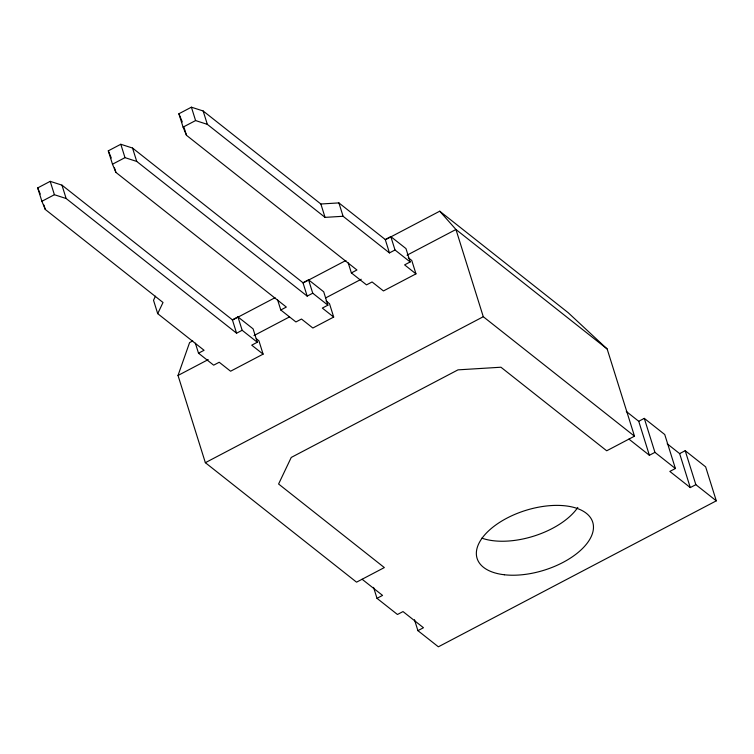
<?xml version="1.0" encoding="UTF-8"?>
<svg xmlns="http://www.w3.org/2000/svg" width="754" height="754" viewBox="0 0 754 754"><rect width="100%" height="100%" fill="white"/><g stroke="black" fill="none" stroke-linecap="round" stroke-linejoin="round"><path stroke-width="1.13" d="M385.539 239.668L439.733 211.195L568.214 312.721L607.149 348.961L634.491 436.189L606.697 450.788L500.948 367.226L457.998 369.856L291.242 457.442L278.594 484.011L384.342 567.574L356.548 582.163L205.352 462.692L178.019 375.464L189.593 342.58L192.722 340.94M155.447 296.209L153.514 300.262L157.709 313.645L204.07 350.28L198.509 353.192L195.361 343.164M157.709 313.645L163.015 302.486L45.297 209.471L41.894 201.29L37.7 187.916L50.207 181.346L61.951 185.135L232.392 319.819L236.586 333.202L242.147 330.28L257.293 342.25L251.732 345.172L263.099 354.144L230.583 371.222L219.216 362.25L213.655 365.172L198.509 353.192M280.78 309.988L286.341 307.067L115.899 172.383L112.487 164.212L108.293 150.838L120.8 144.268L132.544 148.057L302.985 282.741L307.18 296.115L312.74 293.202L327.886 305.172L322.335 308.094L333.692 317.066L312.853 328.018L301.487 319.036L295.926 321.958L280.78 309.988L277.632 299.951M351.373 272.91L356.934 269.989L186.492 135.305L183.081 127.134L178.896 113.76L191.403 107.191L203.146 110.979L320.865 204.004L325.059 217.378L343.089 216.275L389.45 252.91L395.011 249.989L410.157 261.958L404.606 264.88L415.963 273.862L383.447 290.94L372.08 281.958L366.519 284.88L351.373 272.91L348.225 262.873M41.894 201.29L54.401 194.72L66.145 198.519L236.586 333.202M112.487 164.212L124.994 157.643L136.738 161.441L307.18 296.115M183.081 127.134L195.588 120.565L207.341 124.363L325.059 217.378M232.392 319.819L237.953 316.897L253.099 328.867L257.293 342.25M302.985 282.741L308.546 279.819L323.702 291.789L327.886 305.172M320.865 204.004L338.895 202.901L385.256 239.527L390.817 236.615L405.972 248.584L410.157 261.958M232.326 320.139L275.059 297.689M303.202 282.91L345.935 260.469M178.019 375.464L208.198 359.611M254.004 335.549L289.395 316.963M325.832 297.83L361.223 279.244M407.028 255.182L455.953 229.489L607.149 348.961M205.352 462.692L483.286 316.718L634.491 436.189M626.282 411.448L638.732 421.288L644.293 418.366L664.745 434.53L675.395 468.517L669.835 471.429L690.287 487.593L695.848 484.671L716.3 500.835L438.366 646.809L417.914 630.655L414.474 619.694M373.569 587.366L377 598.327L382.561 595.406L362.108 579.251M628.93 439.111L649.383 455.275L654.943 452.353L675.395 468.517M667.186 443.776L679.637 453.616L685.197 450.694L705.65 466.858L716.3 500.835M417.914 630.655L423.465 627.733L403.013 611.569L397.452 614.491L377 598.327M408.272 257.717L411.769 260.479L415.963 273.862M326.011 300.931L329.498 303.692L333.692 317.066M256.285 338.697L258.905 340.77L263.099 354.144M439.733 211.195L455.953 229.489L483.286 316.718M178.896 113.76L182.298 121.931M108.293 150.838L111.281 157.991M37.7 187.916L40.254 194.042M685.197 450.694L695.848 484.671M679.637 453.616L690.287 487.593M644.293 418.366L654.943 452.353M638.732 421.288L649.383 455.275M390.817 236.615L395.011 249.989M385.256 239.527L389.45 252.91M338.895 202.901L343.089 216.275M308.546 279.819L312.74 293.202M203.146 110.979L207.341 124.363M191.403 107.191L195.588 120.565M184.042 127.501L186.492 135.305M237.953 316.897L242.147 330.28M132.544 148.057L136.738 161.441M120.8 144.268L124.994 157.643M114.495 167.925L115.899 172.383M61.951 185.135L66.145 198.519M50.207 181.346L54.401 194.72M43.902 205.003L45.297 209.471M577.8 507.451A60.584 31.291 -17.4 0 1 481.853 538.139M504.398 574.765A60.584 31.291 -17.4 0 0 593.455 527.989A60.584 31.291 -17.4 0 0 506.886 518.158A60.584 31.291 -17.4 0 0 504.398 574.765"/></g></svg>
